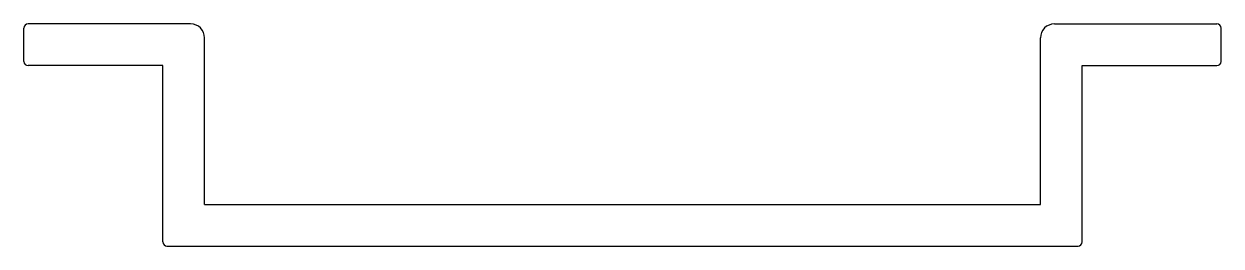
# Model space of a CAD drawing. Extents: x 2760.3 to 2846.5, y 2024.7 to 2040.7.
import ezdxf

# ---------------------------------------------------------------- set-up
doc = ezdxf.new("R2010")
doc.units = 0
doc.layers.get('0').update_dxf_attribs({"linetype": 'CONTINUOUS'})

msp = doc.modelspace()

# ---------------------------------------------------------------- linework, layer by layer
for p, q in [((2760.282, 2038.01), (2760.282, 2040.41)), ((2772.282, 2040.71), (2760.582, 2040.71)), ((2834.482, 2040.71), (2846.182, 2040.71)), ((2846.482, 2038.01), (2846.482, 2040.41)), ((2773.282, 2027.71), (2773.282, 2039.71)), ((2833.482, 2027.71), (2833.482, 2039.71)), ((2770.282, 2037.71), (2760.582, 2037.71)), ((2770.282, 2025.01), (2770.282, 2037.71)), ((2836.482, 2025.01), (2836.482, 2037.71)), ((2836.482, 2037.71), (2846.182, 2037.71)), ((2773.282, 2027.71), (2833.482, 2027.71)), ((2770.582, 2024.71), (2836.182, 2024.71))]:
    msp.add_line(p, q)
for centre, radius, start, end in [((2760.582, 2040.41), 0.3, 90, 180), ((2772.282, 2039.71), 1, 0, 90), ((2834.482, 2039.71), 1, 90, 180), ((2846.182, 2040.41), 0.3, 0, 90), ((2760.582, 2038.01), 0.3, 180, 270), ((2846.182, 2038.01), 0.3, 270, 360), ((2770.582, 2025.01), 0.3, 180, 270), ((2836.182, 2025.01), 0.3, 270, 360)]:
    msp.add_arc(centre, radius, start, end)

doc.saveas('drawing.dxf')
